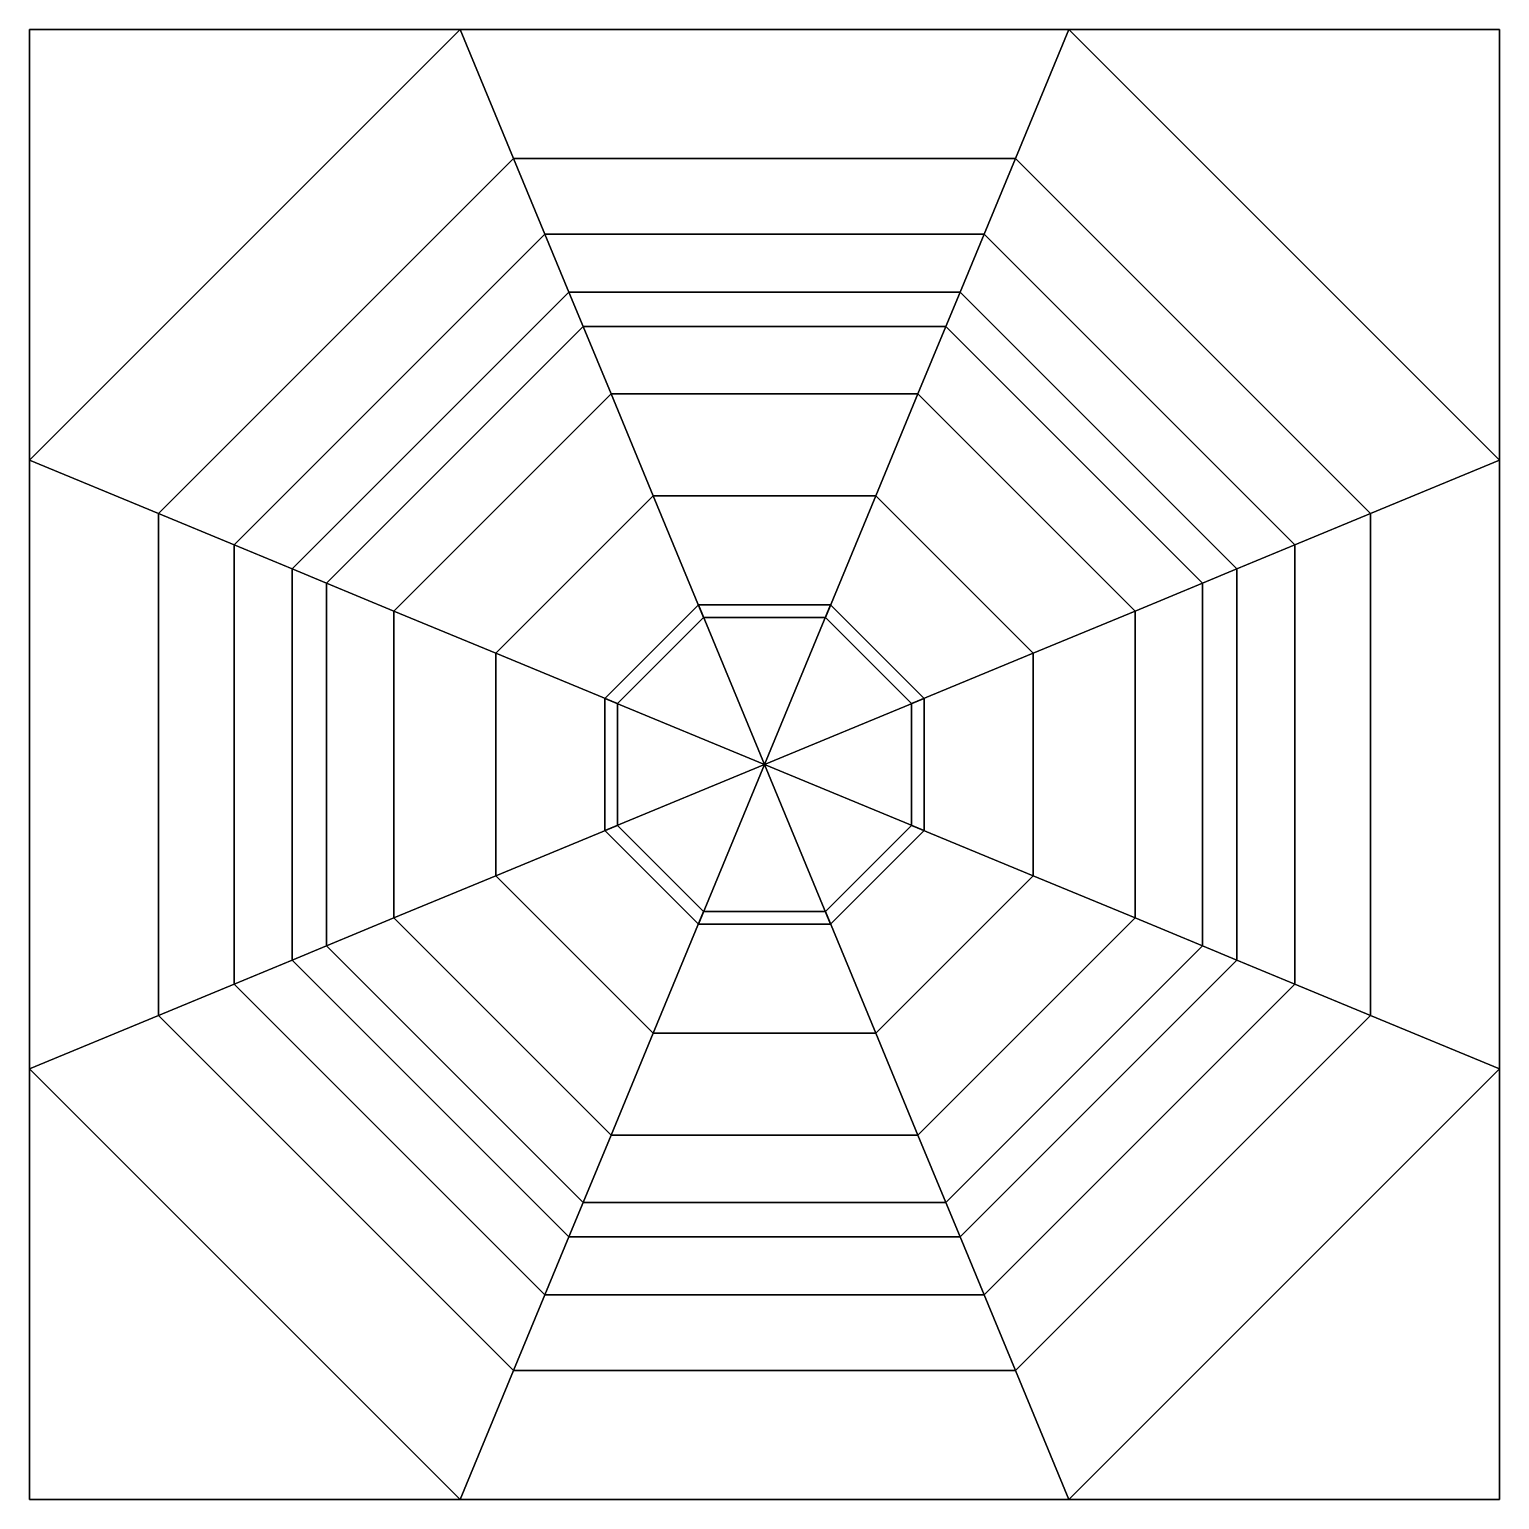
# Model space of a CAD drawing. Extents: x -0.05 to 0.05, y -0.05 to 0.05.
import ezdxf

# ---------------------------------------------------------------- set-up
doc = ezdxf.new("R2010")
doc.units = 0

msp = doc.modelspace()

# ---------------------------------------------------------------- meshes
at = {"color": 0}
mesh = msp.add_polyface(dxfattribs=at)
corners = [(0.004142, 0.01, -0.073), (0.004142, -0.01, -0.073), (0.0045, 0.010863, -0.0777), (0.0045, -0.010863, -0.0777), (0.007568, 0.01827, -0.070413), (0.007568, -0.01827, -0.070413), (0.01, 0.004142, -0.073), (0.01, -0.004142, -0.073), (0.010439, 0.025202, -0.065215), (0.010439, -0.025202, -0.065215), (0.010863, 0.0045, -0.0777), (0.010863, -0.0045, -0.0777), (0.012344, 0.029802, -0.058001), (0.012344, -0.029802, -0.058001), (0.013304, 0.032119, -0.049599), (0.013304, -0.032119, -0.049599), (0.014944, 0.036078, -0.041234), (0.014944, -0.036078, -0.041234), (0.017072, 0.041215, -0.034134), (0.017072, -0.041215, -0.034134), (0.01827, 0.007568, -0.070413), (0.01827, -0.007568, -0.070413), (0.020711, 0.05, -0.013), (0.020711, 0.05, -0.029), (0.020711, -0.05, -0.013), (0.020711, -0.05, -0.029), (0.025202, 0.010439, -0.065215), (0.025202, -0.010439, -0.065215), (0.029802, 0.012344, -0.058001), (0.029802, -0.012344, -0.058001), (0.032119, 0.013304, -0.049599), (0.032119, -0.013304, -0.049599), (0.036078, 0.014944, -0.041234), (0.036078, -0.014944, -0.041234), (0.041215, 0.017072, -0.034134), (0.041215, -0.017072, -0.034134), (0.05, 0.020711, -0.013), (0.05, 0.020711, -0.029), (0.05, 0.05), (0.05, -0.020711, -0.013), (0.05, -0.020711, -0.029), (0.05, -0.05), (0, 0, -0.087399), (-0.004142, 0.01, -0.073), (-0.004142, -0.01, -0.073), (-0.0045, 0.010863, -0.0777), (-0.0045, -0.010863, -0.0777), (-0.007568, 0.01827, -0.070413), (-0.007568, -0.01827, -0.070413), (-0.01, 0.004142, -0.073), (-0.01, -0.004142, -0.073), (-0.010439, 0.025202, -0.065215), (-0.010439, -0.025202, -0.065215), (-0.010863, 0.0045, -0.0777), (-0.010863, -0.0045, -0.0777), (-0.012344, 0.029802, -0.058001), (-0.012344, -0.029802, -0.058001), (-0.013304, 0.032119, -0.049599), (-0.013304, -0.032119, -0.049599), (-0.014944, 0.036078, -0.041234), (-0.014944, -0.036078, -0.041234), (-0.017072, 0.041215, -0.034134), (-0.017072, -0.041215, -0.034134), (-0.01827, 0.007568, -0.070413), (-0.01827, -0.007568, -0.070413), (-0.020711, 0.05, -0.013), (-0.020711, 0.05, -0.029), (-0.020711, -0.05, -0.013), (-0.020711, -0.05, -0.029), (-0.025202, 0.010439, -0.065215), (-0.025202, -0.010439, -0.065215), (-0.029802, 0.012344, -0.058001), (-0.029802, -0.012344, -0.058001), (-0.032119, 0.013304, -0.049599), (-0.032119, -0.013304, -0.049599), (-0.036078, 0.014944, -0.041234), (-0.036078, -0.014944, -0.041234), (-0.041215, 0.017072, -0.034134), (-0.041215, -0.017072, -0.034134), (-0.05, 0.020711, -0.013), (-0.05, 0.020711, -0.029), (-0.05, 0.05), (-0.05, -0.020711, -0.013), (-0.05, -0.020711, -0.029), (-0.05, -0.05)]
mesh.append_faces([[corners[k] for k in face] for face in [(83, 68, 67, 82), (68, 83, 78, 62), (68, 25, 24, 67), (67, 84, 82), (80, 83, 82, 79), (83, 80, 77, 78), (62, 78, 76, 60), (25, 68, 62, 19), (25, 40, 39, 24), (24, 41, 84, 67), (82, 84, 81, 79), (66, 80, 79, 65), (61, 77, 80, 66), (78, 77, 75, 76), (60, 76, 74, 58), (19, 62, 60, 17), (19, 35, 40, 25), (40, 37, 36, 39), (39, 41, 24), (81, 84, 41, 38), (79, 81, 65), (23, 66, 65, 22), (59, 75, 77, 61), (18, 61, 66, 23), (76, 75, 73, 74), (58, 74, 72, 56), (17, 60, 58, 15), (17, 33, 35, 19), (37, 40, 35, 34), (37, 23, 22, 36), (36, 38, 41, 39), (65, 81, 38, 22), (57, 73, 75, 59), (16, 59, 61, 18), (34, 18, 23, 37), (71, 72, 74, 73), (70, 52, 56, 72), (56, 13, 15, 58), (33, 17, 15, 31), (33, 32, 34, 35), (22, 38, 36), (55, 71, 73, 57), (14, 57, 59, 16), (18, 34, 32, 16), (72, 71, 69, 70), (52, 70, 64, 48), (52, 9, 13, 56), (31, 15, 13, 29), (31, 30, 32, 33), (51, 69, 71, 55), (12, 55, 57, 14), (30, 14, 16, 32), (63, 64, 70, 69), (48, 64, 50, 44), (48, 5, 9, 52), (29, 13, 9, 27), (30, 31, 29, 28), (47, 63, 69, 51), (8, 51, 55, 12), (28, 12, 14, 30), (49, 50, 64, 63), (54, 46, 44, 50), (5, 48, 44, 1), (27, 9, 5, 21), (28, 29, 27, 26), (43, 49, 63, 47), (4, 47, 51, 8), (26, 8, 12, 28), (50, 49, 53, 54), (46, 54, 42), (1, 44, 46, 3), (1, 7, 21, 5), (26, 27, 21, 20), (49, 43, 45, 53), (0, 43, 47, 4), (20, 4, 8, 26), (54, 53, 42), (3, 46, 42), (7, 1, 3, 11), (20, 21, 7, 6), (2, 45, 43, 0), (45, 42, 53), (4, 20, 6, 0), (3, 42, 11), (6, 7, 11, 10), (45, 2, 42), (10, 2, 0, 6), (11, 42, 10), (2, 10, 42)]], dxfattribs={"color": 0})

doc.saveas('drawing.dxf')
